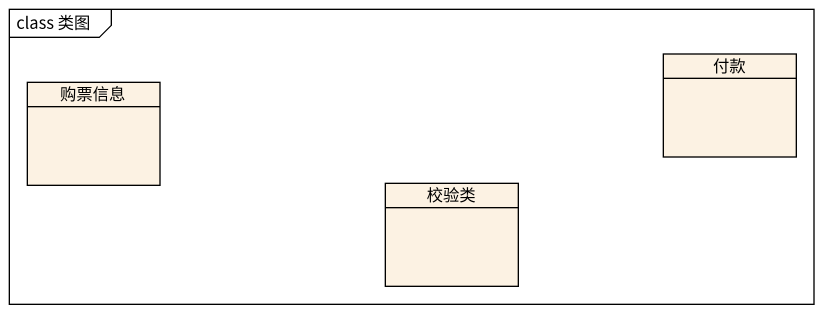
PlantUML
@startuml
mainframe class 类图
hide circle
hide empty members
class 付款
class 购票信息
class 校验类
@enduml
